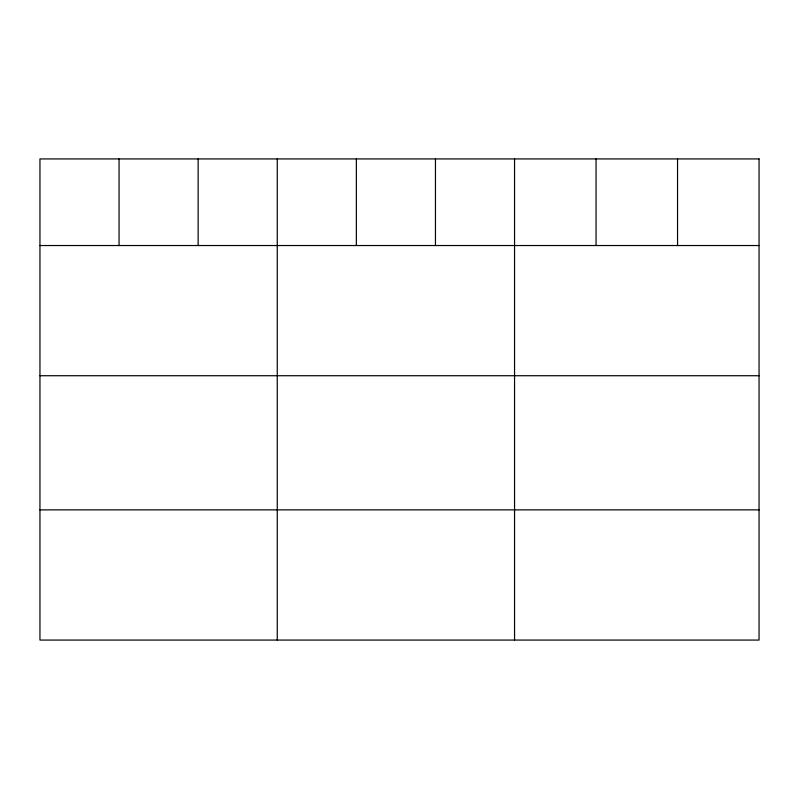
<?xml version="1.0" encoding="UTF-8"?>
<svg xmlns="http://www.w3.org/2000/svg" width="799" height="799" viewBox="0 0 799 799"><rect width="100%" height="100%" fill="white"/><g stroke="black" fill="none" stroke-linecap="round" stroke-linejoin="round"><path stroke-width="1.2" d="M39.95 245.533L759.05 245.533M39.95 375.73L759.05 375.73M39.95 509.872L759.05 509.872M677.552 158.931L677.552 245.533M596.054 158.931L596.054 245.533M514.556 158.931L514.556 640.069M435.455 158.931L435.455 245.533M356.354 158.931L356.354 245.533M277.253 158.931L277.253 640.069M198.152 158.931L198.152 245.533M119.051 158.931L119.051 245.533M759.05 158.931L39.95 158.931L39.95 640.069L759.05 640.069L759.05 158.931"/></g></svg>
